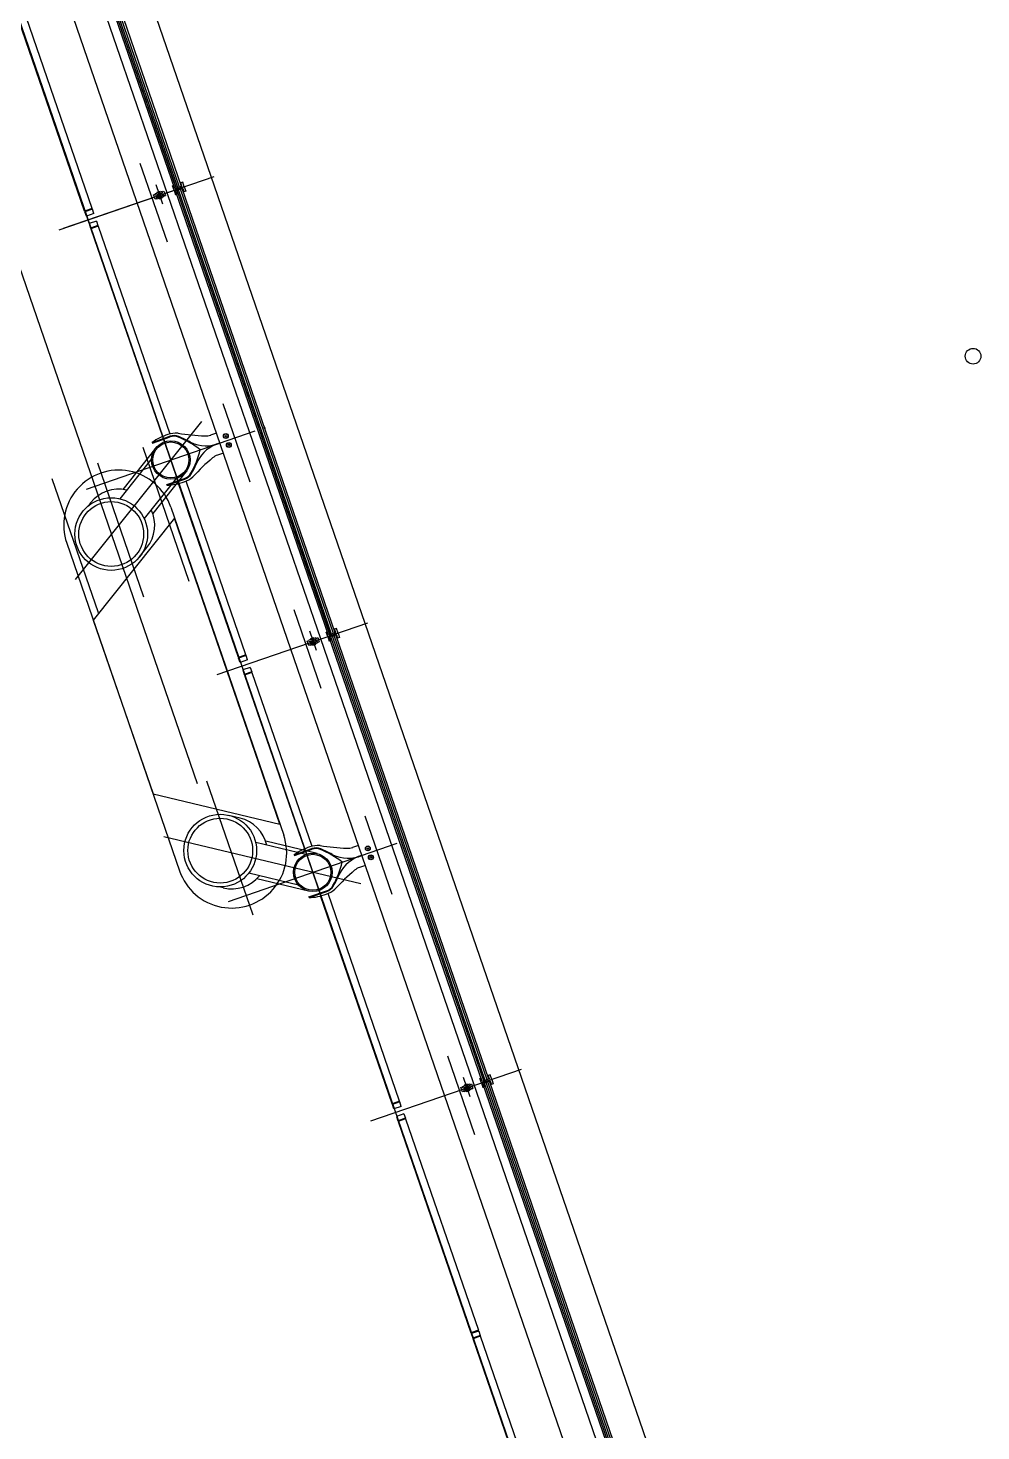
# Model space of a CAD drawing. Extents: x 809487 to 809680, y 818779 to 819225.
# Drawn here: x 809617.25 to 809623.3, y 819010.44 to 819019.36 of the extents above; entities that cross this region are included whole.
import ezdxf

# ---------------------------------------------------------------- set-up
doc = ezdxf.new("R2010")
doc.units = 0
for name, color, linetype in [('F-RC', 7, 'Continuous'), ('MAJ214__', 7, 'Continuous'), ('MAJ270__', 7, 'Continuous'), ('MAJ292__', 7, 'Continuous'), ('MAJ314__', 7, 'Continuous')]:
    doc.layers.add(name, color=color, linetype=linetype)

msp = doc.modelspace()

# ---------------------------------------------------------------- linework, layer by layer
at = {"layer": 'F-RC'}
for p, q in [((809617.6079, 819018.1936), (809617.1456, 819019.5362)), ((809617.6552, 819018.2099), (809617.1929, 819019.5525)), ((809617.6552, 819018.2099), (809617.6079, 819018.1936)), ((809617.6568, 819018.2051), (809617.6096, 819018.1888)), ((809617.6193, 819018.1605), (809617.6096, 819018.1888)), ((809617.6114, 819018.1895), (809617.6098, 819018.1942)), ((809617.6666, 819018.1768), (809617.6193, 819018.1605)), ((809617.6549, 819018.2045), (809617.6533, 819018.2092)), ((809617.6666, 819018.1768), (809617.6568, 819018.2051)), ((809617.6829, 819018.1295), (809617.6356, 819018.1132)), ((809617.6356, 819018.1132), (809617.6454, 819018.0848)), ((809617.6926, 819018.1011), (809617.6454, 819018.0848)), ((809617.6943, 819018.0964), (809617.647, 819018.0801)), ((809617.6473, 819018.0855), (809617.6489, 819018.0808)), ((809617.6829, 819018.1295), (809617.6926, 819018.1011)), ((809617.6908, 819018.1005), (809617.6924, 819018.0957)), ((809617.6943, 819018.0964), (809618.1487, 819016.7767)), ((809617.647, 819018.0801), (809618.1016, 819016.76)), ((809618.5846, 819015.357), (809618.2045, 819016.4611)), ((809618.6319, 819015.3733), (809618.2519, 819016.477)), ((809618.6319, 819015.3733), (809618.5846, 819015.357)), ((809618.6335, 819015.3686), (809618.5863, 819015.3523)), ((809618.596, 819015.3239), (809618.5863, 819015.3523)), ((809618.5882, 819015.3529), (809618.5865, 819015.3577)), ((809618.6433, 819015.3402), (809618.596, 819015.3239)), ((809618.6316, 819015.3679), (809618.63, 819015.3726)), ((809618.6433, 819015.3402), (809618.6335, 819015.3686)), ((809618.6596, 819015.2929), (809618.6123, 819015.2767)), ((809618.6123, 819015.2767), (809618.6221, 819015.2483)), ((809618.6694, 819015.2646), (809618.6221, 819015.2483)), ((809618.671, 819015.2598), (809618.6237, 819015.2436)), ((809618.6237, 819015.2436), (809619.0039, 819014.1395)), ((809618.624, 819015.2489), (809618.6256, 819015.2442)), ((809618.6596, 819015.2929), (809618.6694, 819015.2646)), ((809618.6675, 819015.2639), (809618.6691, 819015.2592)), ((809618.671, 819015.2598), (809619.051, 819014.1562)), ((809619.5613, 819012.5205), (809619.1068, 819013.8406)), ((809619.6086, 819012.5367), (809619.1542, 819013.8565)), ((809619.6086, 819012.5367), (809619.5613, 819012.5205)), ((809619.6102, 819012.532), (809619.563, 819012.5157)), ((809619.5727, 819012.4874), (809619.563, 819012.5157)), ((809619.5649, 819012.5164), (809619.5632, 819012.5211)), ((809619.62, 819012.5037), (809619.5727, 819012.4874)), ((809619.6084, 819012.5314), (809619.6067, 819012.5361)), ((809619.62, 819012.5037), (809619.6102, 819012.532)), ((809619.6363, 819012.4564), (809619.589, 819012.4401)), ((809619.589, 819012.4401), (809619.5988, 819012.4117)), ((809619.6461, 819012.428), (809619.5988, 819012.4117)), ((809619.6477, 819012.4233), (809619.6004, 819012.407)), ((809619.6004, 819012.407), (809620.0627, 819011.0644)), ((809619.6007, 819012.4124), (809619.6023, 819012.4077)), ((809619.6363, 819012.4564), (809619.6461, 819012.428)), ((809619.6442, 819012.4274), (809619.6458, 819012.4226)), ((809619.6477, 819012.4233), (809620.11, 819011.0806)), ((809620.11, 819011.0806), (809620.0627, 819011.0644)), ((809620.1116, 819011.0759), (809620.0643, 819011.0596)), ((809620.0643, 819011.0596), (809620.0741, 819011.0313)), ((809620.0646, 819011.065), (809620.0662, 819011.0603)), ((809620.1214, 819011.0476), (809620.0741, 819011.0313)), ((809620.123, 819011.0428), (809620.1034, 819011.0361)), ((809620.1081, 819011.08), (809620.1097, 819011.0753)), ((809620.1116, 819011.0759), (809620.1214, 819011.0476)), ((809620.1195, 819011.0469), (809620.1211, 819011.0422)), ((809620.5533, 819009.7933), (809620.123, 819011.0428)), ((809620.1034, 819011.0361), (809620.0757, 819011.0265)), ((809620.5061, 819009.7766), (809620.0757, 819011.0265)), ((809620.076, 819011.0319), (809620.0776, 819011.0272))]:
    msp.add_line(p, q, dxfattribs=at)
at = {"layer": 'MAJ214__'}
for p, q in [((809619.1077, 819015.4737), (809617.1559, 819021.142)), ((809618.19, 819018.3385), (809617.2182, 819021.1608)), ((809618.1907, 819018.3387), (809617.2189, 819021.1611)), ((809618.2002, 819018.342), (809617.2284, 819021.1643)), ((809618.2115, 819018.3459), (809617.2397, 819021.1683)), ((809618.0457, 819018.2967), (809618.0561, 819018.3003)), ((809618.0555, 819018.2684), (809618.0457, 819018.2967)), ((809618.0659, 819018.2719), (809618.0555, 819018.2684)), ((809618.1004, 819018.3169), (809618.0564, 819018.3017)), ((809618.0578, 819018.2943), (809618.0653, 819018.2969)), ((809618.071, 819018.2803), (809618.0634, 819018.2777)), ((809618.0655, 819018.2969), (809618.0963, 819018.3075)), ((809618.0662, 819018.3093), (809618.0879, 819018.3168)), ((809618.0668, 819018.3106), (809618.0662, 819018.3093)), ((809618.0662, 819018.3093), (809618.0672, 819018.3065)), ((809618.0867, 819018.3174), (809618.0668, 819018.3106)), ((809618.0672, 819018.3065), (809618.0889, 819018.314)), ((809618.0695, 819018.3073), (809618.0692, 819018.3067)), ((809618.0694, 819018.3062), (809618.0692, 819018.3067)), ((809618.0712, 819018.2804), (809618.102, 819018.291)), ((809618.1001, 819018.2814), (809618.0784, 819018.2739)), ((809618.0784, 819018.2739), (809618.0794, 819018.271)), ((809618.1011, 819018.2785), (809618.0794, 819018.271)), ((809618.0807, 819018.2704), (809618.0794, 819018.271)), ((809618.0803, 819018.2745), (809618.08, 819018.2755)), ((809618.0807, 819018.2704), (809618.1005, 819018.2773)), ((809618.0866, 819018.3132), (809618.0872, 819018.3129)), ((809618.0867, 819018.3174), (809618.0879, 819018.3168)), ((809618.0874, 819018.3124), (809618.0872, 819018.3129)), ((809618.0879, 819018.3168), (809618.0889, 819018.314)), ((809618.1039, 819018.3101), (809618.0963, 819018.3075)), ((809618.0983, 819018.2807), (809618.0979, 819018.2817)), ((809618.1001, 819018.2814), (809618.1011, 819018.2785)), ((809618.1005, 819018.2773), (809618.1011, 819018.2785)), ((809618.1015, 819018.3159), (809618.1119, 819018.3195)), ((809618.1112, 819018.2876), (809618.1216, 819018.2911)), ((809618.1119, 819018.3195), (809618.1216, 819018.2911)), ((809619.1667, 819015.5019), (809618.1949, 819018.3243)), ((809619.1674, 819015.5022), (809618.1956, 819018.3245)), ((809619.1769, 819015.5054), (809618.2051, 819018.3278)), ((809619.1882, 819015.5093), (809618.2164, 819018.3317)), ((809619.0224, 819015.4602), (809619.0328, 819015.4637)), ((809619.0273, 819015.446), (809619.0224, 819015.4602)), ((809619.0322, 819015.4318), (809619.0273, 819015.446)), ((809619.0426, 819015.4354), (809619.0322, 819015.4318)), ((809619.0771, 819015.4803), (809619.0331, 819015.4652)), ((809619.0345, 819015.4577), (809619.042, 819015.4603)), ((809619.0477, 819015.4438), (809619.0402, 819015.4412)), ((809619.0422, 819015.4604), (809619.073, 819015.471)), ((809619.0429, 819015.4728), (809619.0646, 819015.4803)), ((809619.0435, 819015.474), (809619.0429, 819015.4728)), ((809619.0429, 819015.4728), (809619.0439, 819015.4699)), ((809619.0634, 819015.4809), (809619.0435, 819015.474)), ((809619.0439, 819015.4699), (809619.0656, 819015.4774)), ((809619.0462, 819015.4708), (809619.0459, 819015.4701)), ((809619.0461, 819015.4696), (809619.0459, 819015.4701)), ((809619.0479, 819015.4438), (809619.0787, 819015.4544)), ((809619.0769, 819015.4448), (809619.0551, 819015.4373)), ((809619.0551, 819015.4373), (809619.0561, 819015.4345)), ((809619.0778, 819015.442), (809619.0561, 819015.4345)), ((809619.0574, 819015.4339), (809619.0561, 819015.4345)), ((809619.057, 819015.438), (809619.0567, 819015.4389)), ((809619.0574, 819015.4339), (809619.0772, 819015.4407)), ((809619.0633, 819015.4766), (809619.0639, 819015.4763)), ((809619.0634, 819015.4809), (809619.0646, 819015.4803)), ((809619.0641, 819015.4758), (809619.0639, 819015.4763)), ((809619.0646, 819015.4803), (809619.0656, 819015.4774)), ((809619.0806, 819015.4736), (809619.073, 819015.471)), ((809619.075, 819015.4442), (809619.0746, 819015.4451)), ((809619.0769, 819015.4448), (809619.0778, 819015.442)), ((809619.0772, 819015.4407), (809619.0778, 819015.442)), ((809619.0782, 819015.4794), (809619.0886, 819015.4829)), ((809619.0879, 819015.451), (809619.0983, 819015.4546)), ((809619.0886, 819015.4829), (809619.0934, 819015.4688)), ((809619.0934, 819015.4688), (809619.0983, 819015.4546)), ((809620.1434, 819012.6654), (809619.1716, 819015.4877)), ((809620.1441, 819012.6656), (809619.1723, 819015.488)), ((809620.1536, 819012.6689), (809619.1818, 819015.4912)), ((809620.1649, 819012.6728), (809619.1931, 819015.4951)), ((809621.1201, 819009.8288), (809620.1483, 819012.6512)), ((809621.1208, 819009.8291), (809620.149, 819012.6514)), ((809621.1303, 819009.8323), (809620.1585, 819012.6547)), ((809621.1416, 819009.8362), (809620.1698, 819012.6586)), ((809619.9991, 819012.6236), (809620.0095, 819012.6272)), ((809620.0089, 819012.5952), (809619.9991, 819012.6236)), ((809620.0193, 819012.5988), (809620.0089, 819012.5952)), ((809620.0538, 819012.6438), (809620.0098, 819012.6286)), ((809620.0112, 819012.6211), (809620.0188, 819012.6238)), ((809620.0245, 819012.6072), (809620.0169, 819012.6046)), ((809620.0189, 819012.6238), (809620.0497, 819012.6344)), ((809620.0196, 819012.6362), (809620.0414, 819012.6437)), ((809620.0202, 819012.6375), (809620.0196, 819012.6362)), ((809620.0196, 819012.6362), (809620.0206, 819012.6334)), ((809620.0401, 819012.6443), (809620.0202, 819012.6375)), ((809620.0206, 819012.6334), (809620.0423, 819012.6409)), ((809620.0229, 819012.6342), (809620.0226, 819012.6336)), ((809620.0228, 819012.6331), (809620.0226, 819012.6336)), ((809620.0246, 819012.6073), (809620.0554, 819012.6179)), ((809620.0536, 819012.6082), (809620.0318, 819012.6008)), ((809620.0318, 819012.6008), (809620.0328, 819012.5979)), ((809620.0545, 819012.6054), (809620.0328, 819012.5979)), ((809620.0341, 819012.5973), (809620.0328, 819012.5979)), ((809620.0337, 819012.6014), (809620.0334, 819012.6024)), ((809620.0341, 819012.5973), (809620.0539, 819012.6041)), ((809620.04, 819012.6401), (809620.0406, 819012.6397)), ((809620.0401, 819012.6443), (809620.0414, 819012.6437)), ((809620.0408, 819012.6393), (809620.0406, 819012.6397)), ((809620.0414, 819012.6437), (809620.0423, 819012.6409)), ((809620.0573, 819012.637), (809620.0497, 819012.6344)), ((809620.0517, 819012.6076), (809620.0513, 819012.6085)), ((809620.0536, 819012.6082), (809620.0545, 819012.6054)), ((809620.0539, 819012.6041), (809620.0545, 819012.6054)), ((809620.0549, 819012.6428), (809620.0653, 819012.6464)), ((809620.0646, 819012.6144), (809620.075, 819012.618)), ((809620.0653, 819012.6464), (809620.075, 819012.618))]:
    msp.add_line(p, q, dxfattribs=at)
for points in [[(809618.067, 819018.271), (809618.1109, 819018.2861)], [(809618.0373, 819016.7231), (809618.1501, 819016.762)], [(809618.1312, 819016.4506), (809618.244, 819016.4895)], [(809619.0437, 819015.4344), (809619.0876, 819015.4496)], [(809618.9396, 819014.1026), (809619.0525, 819014.1414)], [(809619.0335, 819013.8301), (809619.1463, 819013.869)], [(809620.0204, 819012.5979), (809620.0644, 819012.613)]]:
    msp.add_lwpolyline(points, dxfattribs=at)
for centre, radius in [((809618.0837, 819018.2939), 0.006), ((809618.5049, 819016.7634), 0.0155), ((809618.5049, 819016.7634), 0.0135), ((809618.5049, 819016.7634), 0.0042), ((809618.5244, 819016.7067), 0.0155), ((809618.5244, 819016.7067), 0.0135), ((809618.5244, 819016.7067), 0.0042), ((809619.4072, 819014.1429), 0.0155), ((809619.4072, 819014.1429), 0.0135), ((809619.4072, 819014.1429), 0.0042), ((809619.4268, 819014.0862), 0.0155), ((809619.4268, 819014.0862), 0.0135), ((809619.4268, 819014.0862), 0.0042), ((809620.0371, 819012.6208), 0.006)]:
    msp.add_circle(centre, radius, dxfattribs=at)
for centre, radius, start, end in [((809618.0837, 819018.2939), 0.0095, 146.69488, 251.30512), ((809618.0837, 819018.2939), 0.0109, 101.1265, 116.87349), ((809618.0837, 819018.2939), 0.0109, 281.1265, 296.87349), ((809618.0837, 819018.2939), 0.0095, 325.18264, 72.81736), ((809618.1759, 819016.687), 0.0792, 68.03764, 109), ((809617.9935, 819016.2346), 0.567, 59.89592, 68.03764), ((809618.2879, 819016.7425), 0.02, 239.89592, 251.32459), ((809618.3798, 819016.9322), 0.2307, 244.76877, 292.32268), ((809618.5298, 819016.4967), 0.2307, 105.67731, 153.23123), ((809618.5298, 819016.4967), 0.2307, 105.67731, 112.32268), ((809618.3798, 819016.9322), 0.2307, 285.67731, 292.32268), ((809617.7959, 819016.8086), 0.567, 329.96236, 338.10407), ((809618.3406, 819016.5896), 0.02, 146.67541, 158.10407), ((809618.2182, 819016.5644), 0.0792, 289, 329.96236), ((809619.0604, 819015.4574), 0.0095, 146.69488, 199.00008), ((809619.0604, 819015.4574), 0.0095, 199.00008, 251.30512), ((809619.0604, 819015.4574), 0.006, 18.99986, 199.00013), ((809619.0604, 819015.4574), 0.006, 199.00013, 18.99986), ((809619.0604, 819015.4574), 0.0109, 101.1265, 116.87349), ((809619.0604, 819015.4574), 0.0109, 281.1265, 296.87349), ((809619.0604, 819015.4574), 0.0095, 18.99991, 72.81736), ((809619.0604, 819015.4574), 0.0095, 325.18264, 18.99991), ((809619.0782, 819014.0665), 0.0792, 68.03764, 109), ((809618.8958, 819013.6141), 0.567, 59.89592, 68.03764), ((809619.1902, 819014.122), 0.02, 239.89592, 251.32459), ((809619.2822, 819014.3117), 0.2307, 244.76877, 292.32268), ((809619.4321, 819013.8762), 0.2307, 105.67731, 153.23123), ((809619.2822, 819014.3117), 0.2307, 285.67731, 292.32268), ((809619.4321, 819013.8762), 0.2307, 105.67731, 112.32268), ((809619.1205, 819013.9439), 0.0792, 289, 329.96236), ((809618.6982, 819014.188), 0.567, 329.96236, 338.10407), ((809619.2429, 819013.9691), 0.02, 146.67541, 158.10407), ((809620.0371, 819012.6208), 0.0095, 146.69488, 251.30512), ((809620.0371, 819012.6208), 0.0109, 101.1265, 116.87349), ((809620.0371, 819012.6208), 0.0109, 281.1265, 296.87349), ((809620.0371, 819012.6208), 0.0095, 325.18264, 72.81736)]:
    msp.add_arc(centre, radius, start, end, dxfattribs=at)
for points, degree in [([(809618.0561, 819018.301), (809618.0561, 819018.301), (809618.0561, 819018.3011), (809618.0561, 819018.3012), (809618.0561, 819018.3013), (809618.0561, 819018.3013), (809618.0561, 819018.3014), (809618.0562, 819018.3014), (809618.0562, 819018.3015), (809618.0562, 819018.3015), (809618.0562, 819018.3016), (809618.0563, 819018.3016), (809618.0563, 819018.3016), (809618.0563, 819018.3017), (809618.0564, 819018.3017), (809618.0564, 819018.3017)], 3), ([(809618.0569, 819018.2948), (809618.0568, 819018.2952), (809618.0567, 819018.2955), (809618.0565, 819018.2964), (809618.0564, 819018.2969), (809618.0563, 819018.298), (809618.0562, 819018.2986), (809618.0561, 819018.2998), (809618.0561, 819018.3004), (809618.0561, 819018.301)], 3), ([(809618.0569, 819018.2948), (809618.0569, 819018.2948), (809618.0569, 819018.2948), (809618.057, 819018.2947), (809618.057, 819018.2947), (809618.057, 819018.2947), (809618.057, 819018.2946), (809618.057, 819018.2946)], 3), ([(809618.0578, 819018.2943), (809618.0578, 819018.2943), (809618.0578, 819018.2943), (809618.0577, 819018.2942), (809618.0577, 819018.2942), (809618.0576, 819018.2942), (809618.0576, 819018.2942), (809618.0574, 819018.2942), (809618.0574, 819018.2943), (809618.0572, 819018.2943), (809618.0572, 819018.2944), (809618.0571, 819018.2945), (809618.057, 819018.2946), (809618.057, 819018.2946)], 3), ([(809618.0631, 819018.277), (809618.0631, 819018.277), (809618.0631, 819018.277), (809618.063, 819018.2771), (809618.063, 819018.2772), (809618.0631, 819018.2773), (809618.0631, 819018.2774), (809618.0632, 819018.2775), (809618.0632, 819018.2776), (809618.0633, 819018.2777), (809618.0634, 819018.2777), (809618.0634, 819018.2777), (809618.0634, 819018.2777), (809618.0634, 819018.2777)], 3), ([(809618.0631, 819018.277), (809618.0631, 819018.2769), (809618.0631, 819018.2769), (809618.0631, 819018.2769), (809618.0631, 819018.2769), (809618.0631, 819018.2768), (809618.0631, 819018.2768), (809618.0631, 819018.2768)], 3), ([(809618.0663, 819018.2714), (809618.0659, 819018.2719), (809618.0655, 819018.2724), (809618.0649, 819018.2733), (809618.0646, 819018.2738), (809618.064, 819018.2748), (809618.0638, 819018.2753), (809618.0634, 819018.2761), (809618.0633, 819018.2764), (809618.0631, 819018.2768)], 3), ([(809618.0653, 819018.2969), (809618.0654, 819018.2969), (809618.0654, 819018.2968), (809618.0654, 819018.2967), (809618.0655, 819018.2965), (809618.0656, 819018.2959), (809618.0657, 819018.2955), (809618.0658, 819018.2943), (809618.066, 819018.2933), (809618.0664, 819018.291), (809618.0667, 819018.2898), (809618.0675, 819018.2875), (809618.0679, 819018.2864), (809618.0689, 819018.2843), (809618.0694, 819018.2834), (809618.0702, 819018.2821), (809618.0705, 819018.2816), (809618.0708, 819018.2809), (809618.0709, 819018.2807), (809618.071, 819018.2805), (809618.071, 819018.2804), (809618.071, 819018.2803)], 3), ([(809618.0653, 819018.2969), (809618.0654, 819018.2969), (809618.0654, 819018.2969), (809618.0655, 819018.2969)], 2), ([(809618.067, 819018.271), (809618.0669, 819018.271), (809618.0669, 819018.271), (809618.0668, 819018.271), (809618.0668, 819018.271), (809618.0667, 819018.271), (809618.0667, 819018.2711), (809618.0666, 819018.2711), (809618.0666, 819018.2711), (809618.0665, 819018.2711), (809618.0665, 819018.2712), (809618.0664, 819018.2712), (809618.0664, 819018.2712), (809618.0663, 819018.2713), (809618.0663, 819018.2714), (809618.0663, 819018.2714)], 3), ([(809618.0712, 819018.2804), (809618.0711, 819018.2804), (809618.0711, 819018.2803), (809618.071, 819018.2803)], 2), ([(809618.0712, 819018.2804), (809618.0711, 819018.2804), (809618.0711, 819018.2803), (809618.071, 819018.2803)], 2), ([(809618.0766, 819018.3004), (809618.0766, 819018.3004), (809618.0766, 819018.3004), (809618.0765, 819018.3003), (809618.0764, 819018.3003), (809618.0763, 819018.3), (809618.0762, 819018.2999), (809618.0759, 819018.2995), (809618.0758, 819018.2993), (809618.0757, 819018.2991)], 3), ([(809618.0787, 819018.3037), (809618.0776, 819018.302), (809618.0766, 819018.3004)], 2), ([(809618.0806, 819018.2849), (809618.0808, 819018.2849), (809618.081, 819018.2848), (809618.0814, 819018.2847), (809618.0816, 819018.2846), (809618.0819, 819018.2845), (809618.082, 819018.2845), (809618.0821, 819018.2844), (809618.0821, 819018.2844), (809618.0821, 819018.2844)], 3), ([(809618.0852, 819018.3034), (809618.0835, 819018.304), (809618.0815, 819018.3047)], 2), ([(809618.0821, 819018.2844), (809618.0838, 819018.2838), (809618.0858, 819018.2832)], 2), ([(809618.0867, 819018.3029), (809618.0865, 819018.303), (809618.0863, 819018.3031), (809618.0859, 819018.3032), (809618.0857, 819018.3033), (809618.0854, 819018.3034), (809618.0854, 819018.3034), (809618.0853, 819018.3034), (809618.0852, 819018.3034), (809618.0852, 819018.3034)], 3), ([(809618.0886, 819018.2842), (809618.0897, 819018.2859), (809618.0907, 819018.2874)], 2), ([(809618.0907, 819018.2874), (809618.0908, 819018.2874), (809618.0908, 819018.2874), (809618.0908, 819018.2875), (809618.0909, 819018.2876), (809618.091, 819018.2878), (809618.0911, 819018.288), (809618.0914, 819018.2884), (809618.0915, 819018.2885), (809618.0916, 819018.2887)], 3), ([(809618.102, 819018.291), (809618.102, 819018.291), (809618.102, 819018.291), (809618.1019, 819018.2912), (809618.1018, 819018.2914), (809618.1017, 819018.2919), (809618.1017, 819018.2923), (809618.1015, 819018.2936), (809618.1013, 819018.2946), (809618.1009, 819018.2969), (809618.1006, 819018.298), (809618.0998, 819018.3004), (809618.0994, 819018.3015), (809618.0984, 819018.3036), (809618.0979, 819018.3045), (809618.0971, 819018.3058), (809618.0968, 819018.3063), (809618.0965, 819018.3069), (809618.0964, 819018.3072), (809618.0963, 819018.3074), (809618.0963, 819018.3075), (809618.0963, 819018.3075)], 3), ([(809618.1004, 819018.3169), (809618.1004, 819018.3169), (809618.1004, 819018.3169), (809618.1005, 819018.3169), (809618.1005, 819018.3169), (809618.1006, 819018.3168), (809618.1006, 819018.3168), (809618.1007, 819018.3168), (809618.1007, 819018.3167), (809618.1008, 819018.3167), (809618.1008, 819018.3167), (809618.1009, 819018.3166), (809618.1009, 819018.3166), (809618.101, 819018.3165), (809618.101, 819018.3165), (809618.101, 819018.3165)], 3), ([(809618.101, 819018.3165), (809618.1014, 819018.316), (809618.1018, 819018.3155), (809618.1024, 819018.3145), (809618.1027, 819018.314), (809618.1033, 819018.313), (809618.1035, 819018.3125), (809618.1039, 819018.3117), (809618.1041, 819018.3114), (809618.1042, 819018.3111)], 3), ([(809618.1096, 819018.2936), (809618.1089, 819018.2934), (809618.1083, 819018.2931), (809618.1067, 819018.2926), (809618.1057, 819018.2923), (809618.1042, 819018.2917), (809618.1036, 819018.2915), (809618.1026, 819018.2912), (809618.1023, 819018.2911), (809618.102, 819018.291)], 3), ([(809618.1096, 819018.2936), (809618.1087, 819018.2933), (809618.1078, 819018.293), (809618.1069, 819018.2927), (809618.1057, 819018.2923), (809618.1044, 819018.2918), (809618.1031, 819018.2914), (809618.1027, 819018.2912), (809618.1024, 819018.2911), (809618.102, 819018.291)], 3), ([(809618.1042, 819018.3109), (809618.1043, 819018.3109), (809618.1043, 819018.3108), (809618.1043, 819018.3107), (809618.1043, 819018.3107), (809618.1042, 819018.3105), (809618.1042, 819018.3104), (809618.1041, 819018.3103), (809618.1041, 819018.3103), (809618.104, 819018.3102), (809618.1039, 819018.3102), (809618.1039, 819018.3101), (809618.1039, 819018.3101), (809618.1039, 819018.3101)], 3), ([(809618.1042, 819018.3109), (809618.1042, 819018.3109), (809618.1042, 819018.3109), (809618.1042, 819018.311), (809618.1042, 819018.311), (809618.1042, 819018.311), (809618.1042, 819018.3111), (809618.1042, 819018.3111)], 3), ([(809618.1096, 819018.2936), (809618.1096, 819018.2936), (809618.1096, 819018.2936), (809618.1096, 819018.2936), (809618.1096, 819018.2936), (809618.1097, 819018.2936), (809618.1098, 819018.2936), (809618.1099, 819018.2936), (809618.11, 819018.2936), (809618.1101, 819018.2935), (809618.1102, 819018.2935), (809618.1103, 819018.2934), (809618.1103, 819018.2933), (809618.1103, 819018.2932)], 3), ([(809618.1104, 819018.293), (809618.1104, 819018.293), (809618.1104, 819018.2931), (809618.1104, 819018.2931), (809618.1104, 819018.2932), (809618.1103, 819018.2932), (809618.1103, 819018.2932), (809618.1103, 819018.2932)], 3), ([(809618.1104, 819018.293), (809618.1105, 819018.2927), (809618.1106, 819018.2924), (809618.1108, 819018.2915), (809618.1109, 819018.291), (809618.1111, 819018.2898), (809618.1111, 819018.2893), (809618.1112, 819018.2881), (809618.1112, 819018.2875), (809618.1112, 819018.2869)], 3), ([(809618.1112, 819018.2869), (809618.1112, 819018.2868), (809618.1112, 819018.2867), (809618.1112, 819018.2866), (809618.1112, 819018.2866), (809618.1112, 819018.2865), (809618.1112, 819018.2865), (809618.1112, 819018.2864), (809618.1111, 819018.2864), (809618.1111, 819018.2863), (809618.1111, 819018.2863), (809618.1111, 819018.2862), (809618.111, 819018.2862), (809618.111, 819018.2862), (809618.111, 819018.2861), (809618.1109, 819018.2861)], 3), ([(809619.0328, 819015.4644), (809619.0328, 819015.4645), (809619.0328, 819015.4646), (809619.0328, 819015.4647), (809619.0328, 819015.4647), (809619.0328, 819015.4648), (809619.0328, 819015.4648), (809619.0329, 819015.4649), (809619.0329, 819015.4649), (809619.0329, 819015.465), (809619.0329, 819015.465), (809619.033, 819015.4651), (809619.033, 819015.4651), (809619.033, 819015.4651), (809619.0331, 819015.4652), (809619.0331, 819015.4652)], 3), ([(809619.0336, 819015.4583), (809619.0335, 819015.4586), (809619.0334, 819015.4589), (809619.0332, 819015.4598), (809619.0331, 819015.4603), (809619.033, 819015.4615), (809619.0329, 819015.462), (809619.0328, 819015.4632), (809619.0328, 819015.4638), (809619.0328, 819015.4644)], 3), ([(809619.0336, 819015.4583), (809619.0336, 819015.4583), (809619.0336, 819015.4582), (809619.0337, 819015.4582), (809619.0337, 819015.4581), (809619.0337, 819015.4581), (809619.0337, 819015.4581), (809619.0337, 819015.4581)], 3), ([(809619.0345, 819015.4577), (809619.0345, 819015.4577), (809619.0345, 819015.4577), (809619.0344, 819015.4577), (809619.0344, 819015.4577), (809619.0343, 819015.4577), (809619.0343, 819015.4577), (809619.0341, 819015.4577), (809619.0341, 819015.4577), (809619.0339, 819015.4578), (809619.0339, 819015.4578), (809619.0338, 819015.4579), (809619.0337, 819015.458), (809619.0337, 819015.4581)], 3), ([(809619.0398, 819015.4404), (809619.0398, 819015.4404), (809619.0398, 819015.4405), (809619.0397, 819015.4406), (809619.0397, 819015.4406), (809619.0398, 819015.4408), (809619.0398, 819015.4409), (809619.0399, 819015.441), (809619.0399, 819015.441), (809619.04, 819015.4411), (809619.0401, 819015.4411), (809619.0402, 819015.4412), (809619.0402, 819015.4412), (809619.0402, 819015.4412)], 3), ([(809619.0398, 819015.4404), (809619.0398, 819015.4404), (809619.0398, 819015.4404), (809619.0398, 819015.4403), (809619.0398, 819015.4403), (809619.0398, 819015.4403), (809619.0398, 819015.4402), (809619.0399, 819015.4402)], 3), ([(809619.043, 819015.4348), (809619.0426, 819015.4353), (809619.0423, 819015.4358), (809619.0416, 819015.4368), (809619.0413, 819015.4373), (809619.0407, 819015.4383), (809619.0405, 819015.4388), (809619.0401, 819015.4396), (809619.04, 819015.4399), (809619.0399, 819015.4402)], 3), ([(809619.042, 819015.4603), (809619.0421, 819015.4603), (809619.0422, 819015.4604), (809619.0422, 819015.4604)], 2), ([(809619.042, 819015.4603), (809619.0421, 819015.4603), (809619.0421, 819015.4603), (809619.0421, 819015.4601), (809619.0422, 819015.4599), (809619.0423, 819015.4594), (809619.0424, 819015.459), (809619.0425, 819015.4577), (809619.0427, 819015.4567), (809619.0431, 819015.4544), (809619.0434, 819015.4533), (809619.0439, 819015.4519), (809619.0439, 819015.4518), (809619.0439, 819015.4517)], 3), ([(809619.0437, 819015.4344), (809619.0436, 819015.4344), (809619.0436, 819015.4344), (809619.0435, 819015.4344), (809619.0435, 819015.4344), (809619.0434, 819015.4345), (809619.0434, 819015.4345), (809619.0433, 819015.4345), (809619.0433, 819015.4345), (809619.0432, 819015.4346), (809619.0432, 819015.4346), (809619.0431, 819015.4347), (809619.0431, 819015.4347), (809619.043, 819015.4348), (809619.043, 819015.4348), (809619.043, 819015.4348)], 3), ([(809619.0439, 819015.4517), (809619.0443, 819015.4507), (809619.0447, 819015.4497), (809619.0456, 819015.4477), (809619.0461, 819015.4468), (809619.0469, 819015.4455), (809619.0472, 819015.445), (809619.0475, 819015.4444), (809619.0476, 819015.4441), (809619.0477, 819015.4439), (809619.0477, 819015.4438), (809619.0477, 819015.4438)], 3), ([(809619.0479, 819015.4438), (809619.0479, 819015.4438), (809619.0478, 819015.4438), (809619.0477, 819015.4438)], 2), ([(809619.0479, 819015.4438), (809619.0479, 819015.4438), (809619.0478, 819015.4438), (809619.0477, 819015.4438)], 2), ([(809619.0533, 819015.4639), (809619.0533, 819015.4639), (809619.0533, 819015.4639), (809619.0532, 819015.4638), (809619.0532, 819015.4637), (809619.053, 819015.4635), (809619.0529, 819015.4633), (809619.0527, 819015.4629), (809619.0525, 819015.4628), (809619.0524, 819015.4626)], 3), ([(809619.0554, 819015.4671), (809619.0543, 819015.4654), (809619.0533, 819015.4639)], 2), ([(809619.0573, 819015.4484), (809619.0575, 819015.4483), (809619.0577, 819015.4482), (809619.0581, 819015.4481), (809619.0583, 819015.448), (809619.0586, 819015.4479), (809619.0587, 819015.4479), (809619.0588, 819015.4479), (809619.0588, 819015.4479), (809619.0588, 819015.4479)], 3), ([(809619.0619, 819015.4669), (809619.0602, 819015.4675), (809619.0583, 819015.4681)], 2), ([(809619.0588, 819015.4479), (809619.0605, 819015.4473), (809619.0625, 819015.4466)], 2), ([(809619.0634, 819015.4664), (809619.0632, 819015.4664), (809619.063, 819015.4665), (809619.0626, 819015.4666), (809619.0624, 819015.4667), (809619.0622, 819015.4668), (809619.0621, 819015.4668), (809619.062, 819015.4669), (809619.0619, 819015.4669), (809619.0619, 819015.4669)], 3), ([(809619.0653, 819015.4476), (809619.0664, 819015.4493), (809619.0674, 819015.4508)], 2), ([(809619.0674, 819015.4508), (809619.0675, 819015.4509), (809619.0675, 819015.4509), (809619.0675, 819015.451), (809619.0676, 819015.451), (809619.0677, 819015.4513), (809619.0678, 819015.4514), (809619.0681, 819015.4518), (809619.0682, 819015.452), (809619.0683, 819015.4522)], 3), ([(809619.0768, 819015.463), (809619.0764, 819015.464), (809619.076, 819015.465), (809619.0751, 819015.467), (809619.0746, 819015.4679), (809619.0738, 819015.4692), (809619.0736, 819015.4697), (809619.0732, 819015.4704), (809619.0731, 819015.4706), (809619.073, 819015.4708), (809619.073, 819015.4709), (809619.073, 819015.471)], 3), ([(809619.0787, 819015.4544), (809619.0787, 819015.4544), (809619.0787, 819015.4545), (809619.0786, 819015.4546), (809619.0785, 819015.4548), (809619.0784, 819015.4554), (809619.0784, 819015.4558), (809619.0782, 819015.457), (809619.078, 819015.458), (809619.0776, 819015.4603), (809619.0773, 819015.4615), (809619.0769, 819015.4628), (809619.0768, 819015.4629), (809619.0768, 819015.463)], 3), ([(809619.0771, 819015.4803), (809619.0771, 819015.4803), (809619.0771, 819015.4803), (809619.0772, 819015.4803), (809619.0772, 819015.4803), (809619.0773, 819015.4803), (809619.0774, 819015.4802), (809619.0774, 819015.4802), (809619.0774, 819015.4802), (809619.0775, 819015.4802), (809619.0775, 819015.4801), (809619.0776, 819015.4801), (809619.0776, 819015.48), (809619.0777, 819015.48), (809619.0777, 819015.4799), (809619.0777, 819015.4799)], 3), ([(809619.0777, 819015.4799), (809619.0781, 819015.4794), (809619.0785, 819015.4789), (809619.0791, 819015.4779), (809619.0794, 819015.4775), (809619.08, 819015.4765), (809619.0802, 819015.476), (809619.0806, 819015.4752), (809619.0808, 819015.4749), (809619.0809, 819015.4745)], 3), ([(809619.0863, 819015.457), (809619.0856, 819015.4568), (809619.085, 819015.4566), (809619.0834, 819015.456), (809619.0825, 819015.4557), (809619.0809, 819015.4552), (809619.0803, 819015.455), (809619.0793, 819015.4547), (809619.079, 819015.4545), (809619.0787, 819015.4544)], 3), ([(809619.0863, 819015.457), (809619.0854, 819015.4567), (809619.0845, 819015.4564), (809619.0836, 819015.4561), (809619.0824, 819015.4557), (809619.0811, 819015.4553), (809619.0798, 819015.4548), (809619.0794, 819015.4547), (809619.0791, 819015.4546), (809619.0787, 819015.4544)], 3), ([(809619.0809, 819015.4743), (809619.081, 819015.4743), (809619.081, 819015.4743), (809619.081, 819015.4742), (809619.081, 819015.4741), (809619.081, 819015.4739), (809619.0809, 819015.4739), (809619.0808, 819015.4738), (809619.0808, 819015.4737), (809619.0807, 819015.4736), (809619.0806, 819015.4736), (809619.0806, 819015.4736), (809619.0806, 819015.4736), (809619.0806, 819015.4736)], 3), ([(809619.0809, 819015.4743), (809619.0809, 819015.4744), (809619.0809, 819015.4744), (809619.0809, 819015.4744), (809619.0809, 819015.4744), (809619.0809, 819015.4745), (809619.0809, 819015.4745), (809619.0809, 819015.4745)], 3), ([(809619.0863, 819015.457), (809619.0863, 819015.457), (809619.0863, 819015.457), (809619.0863, 819015.4571), (809619.0864, 819015.4571), (809619.0864, 819015.4571), (809619.0865, 819015.4571), (809619.0866, 819015.4571), (809619.0867, 819015.457), (809619.0868, 819015.457), (809619.0869, 819015.4569), (809619.087, 819015.4568), (809619.087, 819015.4567), (809619.087, 819015.4567)], 3), ([(809619.0871, 819015.4565), (809619.0871, 819015.4565), (809619.0871, 819015.4565), (809619.0871, 819015.4566), (809619.0871, 819015.4566), (809619.087, 819015.4566), (809619.087, 819015.4567), (809619.087, 819015.4567)], 3), ([(809619.0871, 819015.4565), (809619.0872, 819015.4561), (809619.0873, 819015.4558), (809619.0875, 819015.4549), (809619.0876, 819015.4544), (809619.0878, 819015.4533), (809619.0878, 819015.4527), (809619.0879, 819015.4515), (809619.0879, 819015.4509), (809619.0879, 819015.4503)], 3), ([(809619.0879, 819015.4503), (809619.0879, 819015.4502), (809619.0879, 819015.4502), (809619.0879, 819015.4501), (809619.0879, 819015.45), (809619.0879, 819015.45), (809619.0879, 819015.4499), (809619.0879, 819015.4499), (809619.0878, 819015.4498), (809619.0878, 819015.4498), (809619.0878, 819015.4497), (809619.0878, 819015.4497), (809619.0877, 819015.4497), (809619.0877, 819015.4496), (809619.0877, 819015.4496), (809619.0876, 819015.4496)], 3), ([(809620.0095, 819012.6279), (809620.0095, 819012.6279), (809620.0095, 819012.628), (809620.0095, 819012.6281), (809620.0095, 819012.6281), (809620.0095, 819012.6282), (809620.0096, 819012.6283), (809620.0096, 819012.6283), (809620.0096, 819012.6283), (809620.0096, 819012.6284), (809620.0096, 819012.6284), (809620.0097, 819012.6285), (809620.0097, 819012.6285), (809620.0097, 819012.6286), (809620.0098, 819012.6286), (809620.0098, 819012.6286)], 3), ([(809620.0103, 819012.6217), (809620.0102, 819012.622), (809620.0101, 819012.6224), (809620.0099, 819012.6232), (809620.0098, 819012.6238), (809620.0097, 819012.6249), (809620.0096, 819012.6255), (809620.0095, 819012.6267), (809620.0095, 819012.6273), (809620.0095, 819012.6279)], 3), ([(809620.0103, 819012.6217), (809620.0103, 819012.6217), (809620.0103, 819012.6217), (809620.0104, 819012.6216), (809620.0104, 819012.6216), (809620.0104, 819012.6215), (809620.0104, 819012.6215), (809620.0104, 819012.6215)], 3), ([(809620.0112, 819012.6211), (809620.0112, 819012.6211), (809620.0112, 819012.6211), (809620.0111, 819012.6211), (809620.0111, 819012.6211), (809620.011, 819012.6211), (809620.011, 819012.6211), (809620.0108, 819012.6211), (809620.0108, 819012.6211), (809620.0106, 819012.6212), (809620.0106, 819012.6213), (809620.0105, 819012.6214), (809620.0104, 819012.6214), (809620.0104, 819012.6215)], 3), ([(809620.0165, 819012.6038), (809620.0165, 819012.6039), (809620.0165, 819012.6039), (809620.0164, 819012.604), (809620.0164, 819012.6041), (809620.0165, 819012.6042), (809620.0165, 819012.6043), (809620.0166, 819012.6044), (809620.0166, 819012.6045), (809620.0167, 819012.6045), (809620.0168, 819012.6046), (809620.0169, 819012.6046), (809620.0169, 819012.6046), (809620.0169, 819012.6046)], 3), ([(809620.0165, 819012.6038), (809620.0165, 819012.6038), (809620.0165, 819012.6038), (809620.0165, 819012.6038), (809620.0165, 819012.6037), (809620.0165, 819012.6037), (809620.0165, 819012.6037), (809620.0166, 819012.6036)], 3), ([(809620.0197, 819012.5983), (809620.0193, 819012.5988), (809620.019, 819012.5993), (809620.0183, 819012.6002), (809620.018, 819012.6007), (809620.0174, 819012.6017), (809620.0172, 819012.6022), (809620.0168, 819012.603), (809620.0167, 819012.6033), (809620.0166, 819012.6036)], 3), ([(809620.0188, 819012.6238), (809620.0188, 819012.6237), (809620.0188, 819012.6237), (809620.0188, 819012.6236), (809620.0189, 819012.6234), (809620.019, 819012.6228), (809620.0191, 819012.6224), (809620.0193, 819012.6212), (809620.0194, 819012.6202), (809620.0198, 819012.6179), (809620.0201, 819012.6167), (809620.0209, 819012.6144), (809620.0213, 819012.6133), (809620.0223, 819012.6112), (809620.0229, 819012.6102), (809620.0236, 819012.6089), (809620.0239, 819012.6085), (809620.0242, 819012.6078), (809620.0243, 819012.6076), (809620.0244, 819012.6073), (809620.0244, 819012.6073), (809620.0245, 819012.6072)], 3), ([(809620.0188, 819012.6238), (809620.0188, 819012.6238), (809620.0189, 819012.6238), (809620.0189, 819012.6238)], 2), ([(809620.0204, 819012.5979), (809620.0203, 819012.5979), (809620.0203, 819012.5979), (809620.0202, 819012.5979), (809620.0202, 819012.5979), (809620.0201, 819012.5979), (809620.0201, 819012.5979), (809620.02, 819012.598), (809620.02, 819012.598), (809620.0199, 819012.598), (809620.0199, 819012.5981), (809620.0199, 819012.5981), (809620.0198, 819012.5981), (809620.0198, 819012.5982), (809620.0197, 819012.5982), (809620.0197, 819012.5983)], 3), ([(809620.0246, 819012.6073), (809620.0246, 819012.6073), (809620.0245, 819012.6072), (809620.0245, 819012.6072)], 2), ([(809620.0246, 819012.6073), (809620.0246, 819012.6073), (809620.0245, 819012.6072), (809620.0245, 819012.6072)], 2), ([(809620.03, 819012.6273), (809620.03, 819012.6273), (809620.03, 819012.6273), (809620.0299, 819012.6272), (809620.0299, 819012.6271), (809620.0297, 819012.6269), (809620.0296, 819012.6267), (809620.0294, 819012.6264), (809620.0292, 819012.6262), (809620.0291, 819012.626)], 3), ([(809620.0321, 819012.6306), (809620.031, 819012.6289), (809620.03, 819012.6273)], 2), ([(809620.034, 819012.6118), (809620.0342, 819012.6118), (809620.0344, 819012.6117), (809620.0348, 819012.6115), (809620.035, 819012.6115), (809620.0353, 819012.6114), (809620.0354, 819012.6114), (809620.0355, 819012.6113), (809620.0355, 819012.6113), (809620.0355, 819012.6113)], 3), ([(809620.0386, 819012.6303), (809620.0369, 819012.6309), (809620.035, 819012.6316)], 2), ([(809620.0355, 819012.6113), (809620.0372, 819012.6107), (809620.0392, 819012.6101)], 2), ([(809620.0401, 819012.6298), (809620.0399, 819012.6299), (809620.0397, 819012.6299), (809620.0393, 819012.6301), (809620.0391, 819012.6302), (809620.0389, 819012.6302), (809620.0388, 819012.6303), (809620.0387, 819012.6303), (809620.0387, 819012.6303), (809620.0386, 819012.6303)], 3), ([(809620.042, 819012.611), (809620.0432, 819012.6128), (809620.0442, 819012.6143)], 2), ([(809620.0442, 819012.6143), (809620.0442, 819012.6143), (809620.0442, 819012.6143), (809620.0442, 819012.6144), (809620.0443, 819012.6145), (809620.0444, 819012.6147), (809620.0445, 819012.6149), (809620.0448, 819012.6152), (809620.0449, 819012.6154), (809620.045, 819012.6156)], 3), ([(809620.0554, 819012.6179), (809620.0554, 819012.6179), (809620.0554, 819012.6179), (809620.0553, 819012.618), (809620.0553, 819012.6182), (809620.0551, 819012.6188), (809620.0551, 819012.6192), (809620.0549, 819012.6205), (809620.0548, 819012.6215), (809620.0543, 819012.6237), (809620.054, 819012.6249), (809620.0532, 819012.6273), (809620.0528, 819012.6284), (809620.0518, 819012.6305), (809620.0513, 819012.6314), (809620.0505, 819012.6327), (809620.0503, 819012.6332), (809620.0499, 819012.6338), (809620.0498, 819012.634), (809620.0497, 819012.6343), (809620.0497, 819012.6344), (809620.0497, 819012.6344)], 3), ([(809620.0538, 819012.6438), (809620.0538, 819012.6438), (809620.0538, 819012.6438), (809620.0539, 819012.6438), (809620.054, 819012.6437), (809620.054, 819012.6437), (809620.0541, 819012.6437), (809620.0541, 819012.6437), (809620.0541, 819012.6436), (809620.0542, 819012.6436), (809620.0542, 819012.6436), (809620.0543, 819012.6435), (809620.0543, 819012.6435), (809620.0544, 819012.6434), (809620.0544, 819012.6434), (809620.0544, 819012.6434)], 3), ([(809620.0544, 819012.6434), (809620.0548, 819012.6429), (809620.0552, 819012.6424), (809620.0558, 819012.6414), (809620.0561, 819012.6409), (809620.0567, 819012.6399), (809620.0569, 819012.6394), (809620.0573, 819012.6386), (809620.0575, 819012.6383), (809620.0576, 819012.638)], 3), ([(809620.063, 819012.6205), (809620.0623, 819012.6203), (809620.0617, 819012.62), (809620.0601, 819012.6195), (809620.0592, 819012.6192), (809620.0576, 819012.6186), (809620.057, 819012.6184), (809620.0561, 819012.6181), (809620.0557, 819012.618), (809620.0554, 819012.6179)], 3), ([(809620.063, 819012.6205), (809620.0621, 819012.6202), (809620.0612, 819012.6199), (809620.0603, 819012.6196), (809620.0591, 819012.6191), (809620.0578, 819012.6187), (809620.0565, 819012.6183), (809620.0561, 819012.6181), (809620.0558, 819012.618), (809620.0554, 819012.6179)], 3), ([(809620.0577, 819012.6378), (809620.0577, 819012.6378), (809620.0577, 819012.6377), (809620.0577, 819012.6376), (809620.0577, 819012.6375), (809620.0577, 819012.6374), (809620.0576, 819012.6373), (809620.0575, 819012.6372), (809620.0575, 819012.6372), (809620.0574, 819012.6371), (809620.0573, 819012.637), (809620.0573, 819012.637), (809620.0573, 819012.637), (809620.0573, 819012.637)], 3), ([(809620.0577, 819012.6378), (809620.0576, 819012.6378), (809620.0576, 819012.6378), (809620.0576, 819012.6379), (809620.0576, 819012.6379), (809620.0576, 819012.6379), (809620.0576, 819012.638), (809620.0576, 819012.638)], 3), ([(809620.063, 819012.6205), (809620.063, 819012.6205), (809620.063, 819012.6205), (809620.063, 819012.6205), (809620.0631, 819012.6205), (809620.0631, 819012.6205), (809620.0632, 819012.6205), (809620.0633, 819012.6205), (809620.0634, 819012.6205), (809620.0635, 819012.6204), (809620.0636, 819012.6204), (809620.0637, 819012.6203), (809620.0637, 819012.6202), (809620.0637, 819012.6201)], 3), ([(809620.0638, 819012.6199), (809620.0638, 819012.6199), (809620.0638, 819012.62), (809620.0638, 819012.62), (809620.0638, 819012.62), (809620.0638, 819012.6201), (809620.0637, 819012.6201), (809620.0637, 819012.6201)], 3), ([(809620.0638, 819012.6199), (809620.0639, 819012.6196), (809620.064, 819012.6193), (809620.0642, 819012.6184), (809620.0643, 819012.6178), (809620.0645, 819012.6167), (809620.0645, 819012.6162), (809620.0646, 819012.615), (809620.0646, 819012.6144), (809620.0646, 819012.6138)], 3), ([(809620.0646, 819012.6138), (809620.0646, 819012.6137), (809620.0646, 819012.6136), (809620.0646, 819012.6135), (809620.0646, 819012.6135), (809620.0646, 819012.6134), (809620.0646, 819012.6134), (809620.0646, 819012.6133), (809620.0646, 819012.6133), (809620.0645, 819012.6132), (809620.0645, 819012.6132), (809620.0645, 819012.6131), (809620.0645, 819012.6131), (809620.0644, 819012.613), (809620.0644, 819012.613), (809620.0644, 819012.613)], 3)]:
    msp.add_open_spline(points, degree=degree, dxfattribs=at)
at = {"layer": 'MAJ270__'}
for p, q in [((809614.2163, 819026.4809), (809618.3229, 819014.5546)), ((809616.6532, 819020.9742), (809618.6066, 819015.3011)), ((809618.1333, 819017.9963), (809617.9616, 819018.4949)), ((809617.4728, 819018.0836), (809618.4311, 819018.4135)), ((809618.06, 819018.3626), (809618.1028, 819018.2383)), ((809617.692, 819017.9573), (809617.5819, 819018.2769)), ((809618.2231, 819018.3499), (809618.228, 819018.3357)), ((809618.6588, 819016.47), (809618.4871, 819016.9686)), ((809618.3504, 819016.8557), (809617.5486, 819015.8508)), ((809618.3504, 819016.8557), (809617.5486, 819015.8508)), ((809618.2764, 819016.26), (809618.0583, 819016.8933)), ((809618.2764, 819016.26), (809618.0583, 819016.8933)), ((809617.6194, 819016.4268), (809618.6914, 819016.7959)), ((809618.0959, 819016.7843), (809618.2132, 819016.4434)), ((809618.7486, 819016.8236), (809618.7535, 819016.8094)), ((809617.9769, 819016.6918), (809618.27, 819015.8406)), ((809617.9769, 819016.6918), (809618.27, 819015.8406)), ((809617.6886, 819016.5925), (809617.9816, 819015.7413)), ((809617.6886, 819016.5925), (809617.9816, 819015.7413)), ((809617.4002, 819016.4932), (809617.6933, 819015.642)), ((809617.4002, 819016.4932), (809617.6933, 819015.642)), ((809619.11, 819015.1597), (809618.9383, 819015.6583)), ((809619.11, 819015.1597), (809618.9383, 819015.6583)), ((809618.4496, 819015.2471), (809619.4078, 819015.577)), ((809618.4496, 819015.2471), (809619.4078, 819015.577)), ((809619.0367, 819015.526), (809619.0795, 819015.4018)), ((809619.0367, 819015.526), (809619.0795, 819015.4018)), ((809619.1998, 819015.5133), (809619.2047, 819015.4991)), ((809619.1998, 819015.5133), (809619.2047, 819015.4991)), ((809618.6066, 819015.3011), (809620.56, 819009.628)), ((809618.6782, 819013.7183), (809618.3851, 819014.5695)), ((809618.6782, 819013.7183), (809618.3851, 819014.5695)), ((809618.9367, 819014.3422), (809619.1548, 819013.7089)), ((809618.9367, 819014.3422), (809619.1548, 819013.7089)), ((809619.5611, 819013.8495), (809619.3895, 819014.3481)), ((809619.3618, 819013.9184), (809618.1113, 819014.2165)), ((809619.3618, 819013.9184), (809618.1113, 819014.2165)), ((809618.5217, 819013.8063), (809619.5937, 819014.1754)), ((809619.1173, 819013.8179), (809618.9999, 819014.1588)), ((809619.4263, 819012.4105), (809620.3845, 819012.7404)), ((809620.0867, 819012.3232), (809619.915, 819012.8218)), ((809620.0134, 819012.6895), (809620.0562, 819012.5652))]:
    msp.add_line(p, q, dxfattribs=at)
msp.add_lwpolyline([(809617.4457, 819018.0742), (809618.2033, 819018.3351)], dxfattribs=at)
for centre, radius in [((809618.2255, 819018.3428), 0.003), ((809623.2531, 819017.2708), 0.05), ((809618.7511, 819016.8165), 0.003), ((809619.2022, 819015.5062), 0.003), ((809619.2022, 819015.5062), 0.003)]:
    msp.add_circle(centre, radius, dxfattribs=at)
at = {"layer": 'MAJ292__'}
for p, q in [((809619.3913, 819015.5713), (809615.4845, 819026.9176)), ((809618.1805, 819018.3352), (809617.2087, 819021.1576)), ((809618.2231, 819018.3499), (809617.2514, 819021.1719)), ((809618.9186, 819015.4085), (809616.9668, 819021.0769)), ((809618.1732, 819018.3565), (809618.1659, 819018.354)), ((809618.1757, 819018.3256), (809618.1659, 819018.354)), ((809618.1805, 819018.3352), (809618.1732, 819018.3565)), ((809618.2314, 819018.3765), (809618.2191, 819018.3723)), ((809618.2264, 819018.351), (809618.2191, 819018.3723)), ((809618.2412, 819018.3482), (809618.2314, 819018.3765)), ((809618.2412, 819018.3482), (809618.1757, 819018.3256)), ((809618.2412, 819018.3482), (809618.1757, 819018.3256)), ((809618.1757, 819018.3256), (809618.1854, 819018.2972)), ((809618.2264, 819018.351), (809618.1805, 819018.3352)), ((809618.2313, 819018.3368), (809618.1854, 819018.321)), ((809619.1572, 819015.4987), (809618.1854, 819018.321)), ((809618.1854, 819018.321), (809618.1928, 819018.2998)), ((809618.1928, 819018.2998), (809618.1854, 819018.2972)), ((809619.1998, 819015.5133), (809618.228, 819018.3357)), ((809618.2313, 819018.3368), (809618.2386, 819018.3156)), ((809618.2509, 819018.3198), (809618.2386, 819018.3156)), ((809618.2412, 819018.3482), (809618.2509, 819018.3198)), ((809619.1499, 819015.5199), (809619.1426, 819015.5174)), ((809619.1524, 819015.489), (809619.1426, 819015.5174)), ((809619.1572, 819015.4987), (809619.1499, 819015.5199)), ((809619.2179, 819015.5116), (809619.1524, 819015.489)), ((809619.2179, 819015.5116), (809619.1524, 819015.489)), ((809619.2031, 819015.5145), (809619.1572, 819015.4987)), ((809619.208, 819015.5003), (809619.1621, 819015.4845)), ((809619.2081, 819015.54), (809619.1958, 819015.5357)), ((809619.2031, 819015.5145), (809619.1958, 819015.5357)), ((809619.208, 819015.5003), (809619.2154, 819015.479)), ((809619.2179, 819015.5116), (809619.2081, 819015.54)), ((809619.2179, 819015.5116), (809619.2276, 819015.4832)), ((809623.2982, 819004.2251), (809619.3913, 819015.5713)), ((809621.0594, 819009.8053), (809619.1077, 819015.4737)), ((809619.1524, 819015.489), (809619.1621, 819015.4607)), ((809620.134, 819012.6621), (809619.1621, 819015.4845)), ((809619.1621, 819015.4845), (809619.1695, 819015.4632)), ((809619.1695, 819015.4632), (809619.1621, 819015.4607)), ((809620.1765, 819012.6768), (809619.2047, 819015.4991)), ((809619.2276, 819015.4832), (809619.2154, 819015.479)), ((809620.8703, 819009.7402), (809618.9186, 819015.4085)), ((809620.1266, 819012.6834), (809620.1193, 819012.6809)), ((809620.1291, 819012.6525), (809620.1193, 819012.6809)), ((809620.134, 819012.6621), (809620.1266, 819012.6834)), ((809620.1946, 819012.6751), (809620.1291, 819012.6525)), ((809620.1946, 819012.6751), (809620.1291, 819012.6525)), ((809620.1291, 819012.6525), (809620.1388, 819012.6241)), ((809620.1798, 819012.6779), (809620.134, 819012.6621)), ((809620.1847, 819012.6637), (809620.1388, 819012.6479)), ((809621.1107, 819009.8256), (809620.1388, 819012.6479)), ((809620.1388, 819012.6479), (809620.1462, 819012.6267)), ((809620.1848, 819012.7034), (809620.1725, 819012.6992)), ((809620.1798, 819012.6779), (809620.1725, 819012.6992)), ((809621.1532, 819009.8402), (809620.1814, 819012.6626)), ((809620.1847, 819012.6637), (809620.1921, 819012.6425)), ((809620.1946, 819012.6751), (809620.1848, 819012.7034)), ((809620.2043, 819012.6467), (809620.1921, 819012.6425)), ((809620.1946, 819012.6751), (809620.2043, 819012.6467)), ((809620.1462, 819012.6267), (809620.1388, 819012.6241))]:
    msp.add_line(p, q, dxfattribs=at)
for points in [[(809618.0373, 819016.7231), (809618.0387, 819016.7191), (809618.1515, 819016.758)], [(809618.4455, 819016.7826), (809618.4086, 819016.7699)], [(809618.4894, 819016.655), (809618.4526, 819016.6423)], [(809618.1312, 819016.4506), (809618.1298, 819016.4546), (809618.2426, 819016.4935)], [(809618.9396, 819014.1026), (809618.941, 819014.0986), (809619.0538, 819014.1375)], [(809619.3478, 819014.1621), (809619.3109, 819014.1494)], [(809619.3917, 819014.0345), (809619.3549, 819014.0218)], [(809619.0335, 819013.8301), (809619.0321, 819013.8341), (809619.1449, 819013.8729)]]:
    msp.add_lwpolyline(points, dxfattribs=at)
for centre, radius in [((809618.1554, 819016.6114), 0.1223), ((809618.1554, 819016.6114), 0.1143), ((809619.0577, 819013.9909), 0.1223), ((809619.0577, 819013.9909), 0.1143)]:
    msp.add_circle(centre, radius, dxfattribs=at)
for centre, radius, start, end in [((809618.2374, 819016.4491), 0.3393, 107.29394, 126.13928), ((809618.1919, 819016.6098), 0.1724, 87.60393, 108.72489), ((809618.1759, 819016.687), 0.075, 68.03764, 109), ((809618.1983, 819016.762), 0.02, 80.57421, 87.60393), ((809618.421, 819018.1039), 1.3402, 260.57421, 267.92155), ((809617.9935, 819016.2346), 0.5628, 51.63214, 68.03764), ((809618.3761, 819016.8645), 0.1, 267.92155, 289), ((809617.7959, 819016.8086), 0.5628, 329.96236, 346.36786), ((809619.2836, 819015.5988), 1.3402, 130.07845, 137.42579), ((809618.4851, 819016.5477), 0.1, 109, 130.07845), ((809618.1832, 819016.6351), 0.1724, 289.2751, 310.39607), ((809618.2182, 819016.5644), 0.075, 289, 329.96236), ((809618.282, 819016.519), 0.02, 310.39607, 317.42579), ((809618.1201, 819016.7897), 0.3393, 271.86071, 290.70605), ((809619.1398, 819013.8286), 0.3393, 107.29394, 126.13928), ((809619.0942, 819013.9893), 0.1724, 87.60393, 108.72489), ((809619.0782, 819014.0665), 0.075, 68.03764, 109), ((809619.1006, 819014.1415), 0.02, 80.57421, 87.60393), ((809619.3234, 819015.4834), 1.3402, 260.57421, 267.92155), ((809618.8958, 819013.6141), 0.5628, 51.63214, 68.03764), ((809619.2784, 819014.244), 0.1, 267.92155, 289), ((809618.6982, 819014.188), 0.5628, 329.96236, 346.36786), ((809620.1859, 819012.9783), 1.3402, 130.07845, 137.42579), ((809619.3874, 819013.9272), 0.1, 109, 130.07845), ((809619.1205, 819013.9439), 0.075, 289, 329.96236), ((809619.0225, 819014.1692), 0.3393, 271.86071, 290.70605), ((809619.0855, 819014.0146), 0.1724, 289.2751, 310.39607), ((809619.1843, 819013.8985), 0.02, 310.39607, 317.42579)]:
    msp.add_arc(centre, radius, start, end, dxfattribs=at)
at = {"layer": 'MAJ314__'}
for p, q in [((809618.0598, 819016.6876), (809617.8496, 819016.4241)), ((809618.0598, 819016.6876), (809617.8496, 819016.4241)), ((809618.0334, 819016.6188), (809617.831, 819016.3651)), ((809618.0334, 819016.6188), (809617.831, 819016.3651)), ((809618.1897, 819016.494), (809617.9859, 819016.2386)), ((809618.1897, 819016.494), (809617.9859, 819016.2386)), ((809618.251, 819016.5351), (809618.0407, 819016.2716)), ((809618.251, 819016.5351), (809618.0407, 819016.2716)), ((809617.6461, 819016.3395), (809617.6292, 819016.3183)), ((809617.6461, 819016.3395), (809617.6292, 819016.3183)), ((809618.1557, 819016.3109), (809618.873, 819014.2278)), ((809618.1557, 819016.3109), (809618.873, 819014.2278)), ((809617.4938, 819016.083), (809618.2111, 819013.9999)), ((809617.4938, 819016.083), (809618.2111, 819013.9999)), ((809617.9573, 819015.9967), (809618.0034, 819016.0545)), ((809617.9573, 819015.9967), (809618.0034, 819016.0545)), ((809618.5232, 819014.3532), (809618.5951, 819014.3361)), ((809618.5232, 819014.3532), (809618.5951, 819014.3361)), ((809619.0125, 819014.1044), (809618.6946, 819014.1802)), ((809619.0125, 819014.1044), (809618.6946, 819014.1802)), ((809619.0861, 819014.1098), (809618.7582, 819014.188)), ((809619.0861, 819014.1098), (809618.7582, 819014.188)), ((809618.9661, 819013.9099), (809618.6505, 819013.9852)), ((809618.9661, 819013.9099), (809618.6505, 819013.9852)), ((809618.489, 819013.8916), (809618.4626, 819013.8979)), ((809618.489, 819013.8916), (809618.4626, 819013.8979)), ((809619.0294, 819013.8719), (809618.7015, 819013.9501)), ((809619.0294, 819013.8719), (809618.7015, 819013.9501))]:
    msp.add_line(p, q, dxfattribs=at)
msp.add_lwpolyline([(809618.8489, 819014.2977), (809618.1797, 819016.241), (809617.6626, 819015.5929), (809618.0423, 819014.49), (809618.8489, 819014.2977)], dxfattribs=at)
msp.add_lwpolyline([(809618.8489, 819014.2977), (809618.1797, 819016.241), (809617.6626, 819015.5929), (809618.0423, 819014.49), (809618.8489, 819014.2977)], dxfattribs=at)
for centre, radius in [((809618.1554, 819016.6114), 0.1223), ((809618.1554, 819016.6114), 0.1223), ((809618.1554, 819016.6114), 0.1143), ((809618.1554, 819016.6114), 0.1143), ((809617.7768, 819016.1407), 0.2309), ((809617.7768, 819016.1407), 0.2309), ((809617.7768, 819016.1407), 0.2059), ((809617.7768, 819016.1407), 0.2059), ((809618.4696, 819014.1287), 0.2309), ((809618.4696, 819014.1287), 0.2309), ((809618.4696, 819014.1287), 0.2059), ((809618.4696, 819014.1287), 0.2059), ((809619.0577, 819013.9909), 0.1223), ((809619.0577, 819013.9909), 0.1223), ((809619.0577, 819013.9909), 0.1143), ((809619.0577, 819013.9909), 0.1143)]:
    msp.add_circle(centre, radius, dxfattribs=at)
for centre, radius, start, end in [((809617.8247, 819016.197), 0.35, 19, 199.00003), ((809617.8247, 819016.197), 0.35, 19, 199.00003), ((809617.8247, 819016.197), 0.2285, 77.36555, 141.41268), ((809617.8247, 819016.197), 0.2285, 77.36555, 141.41268), ((809617.8247, 819016.197), 0.2285, 321.42148, 25.45906), ((809617.8247, 819016.197), 0.2285, 321.42148, 25.45906), ((809618.542, 819014.1138), 0.2285, 12.54094, 76.57852), ((809618.542, 819014.1138), 0.2285, 12.54094, 76.57852), ((809618.542, 819014.1138), 0.35, 198.9995, 19.00002), ((809618.542, 819014.1138), 0.35, 198.9995, 19.00002), ((809618.542, 819014.1138), 0.2285, 256.58732, 320.63445), ((809618.542, 819014.1138), 0.2285, 256.58732, 320.63445)]:
    msp.add_arc(centre, radius, start, end, dxfattribs=at)

doc.saveas('drawing.dxf')
